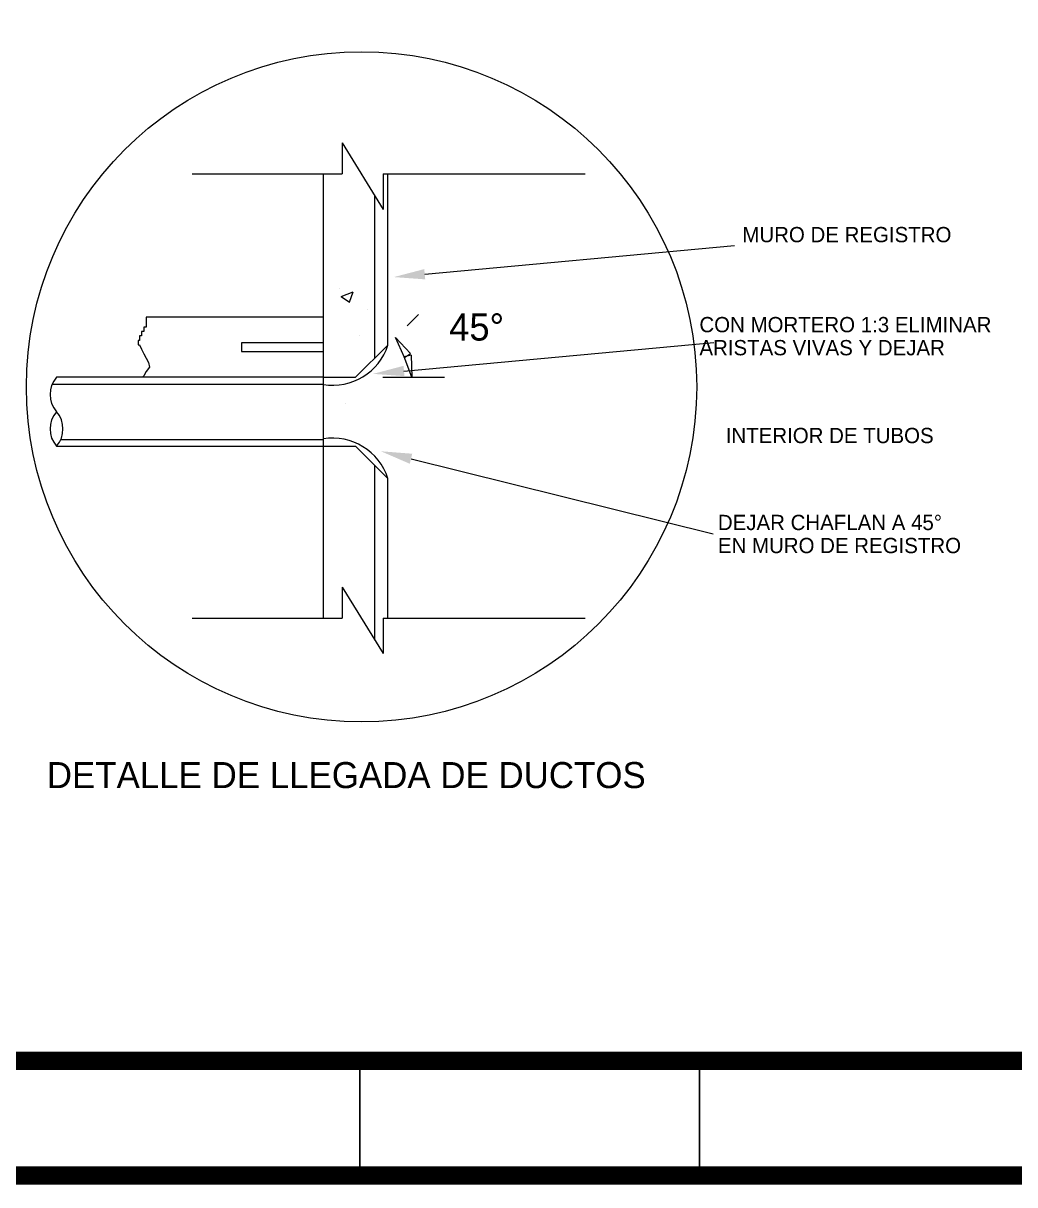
# Model space of a CAD drawing. Header units: centimetres. Extents: x 96 to 420531, y -3168 to 2218.
# Drawn here: x 1503 to 1959, y 96 to 630 of the extents above; entities that cross this region are included whole.
import ezdxf
from ezdxf.enums import TextEntityAlignment as Align

# ---------------------------------------------------------------- set-up
doc = ezdxf.new("R2010")
doc.units = ezdxf.units.CM
doc.header["$LTSCALE"] = 10
doc.header["$MEASUREMENT"] = 0
doc.layers.get('0').update_dxf_attribs({"linetype": 'CONTINUOUS'})
for name, color, linetype in [('DIM', 7, 'CONTINUOUS'), ('Ductos', 30, 'CONTINUOUS'), ('IND', 7, 'CONTINUOUS'), ('MARCO', 7, 'CONTINUOUS'), ('REGISTRO', 1, 'CONTINUOUS'), ('VARILLAS', 30, 'CONTINUOUS')]:
    doc.layers.add(name, color=color, linetype=linetype)
doc.styles.add('Zurich', font='')
doc.styles.get('Zurich').set_extended_font_data('Zurich Ex BT')

# ---------------------------------------------------------------- blocks, each defined once
blk = doc.blocks.new('_ClosedBlank')
at = {"color": 0, "linetype": 'ByBlock', "lineweight": -2}
for p, q in [((-1, 0.167), (0, 0)), ((-1, 0.167), (-1, -0.167)), ((0, 0), (-1, -0.167))]:
    blk.add_line(p, q, dxfattribs=at)
blk = doc.blocks.new('Marco-Reg')
at = {"layer": 'MARCO', "linetype": 'Continuous'}
for p, q in [((1657.89, 152.81), (1657.89, 100)), ((1814.15, 152.81), (1814.15, 100))]:
    blk.add_line(p, q, dxfattribs=at)
at = {"layer": 'MARCO', "linetype": 'Continuous', "const_width": 8.47}
blk.add_lwpolyline([(3366.55, 100), (3366.55, 2213.65), (100, 2213.65), (100, 100)], close=True, dxfattribs=at)
blk.add_lwpolyline([(2600.84, 152.81), (100, 152.81)], dxfattribs=at)

msp = doc.modelspace()

# ---------------------------------------------------------------- linework, layer by layer
at = {"lineweight": 5}
for p, q in [((1668.686, 560.964), (1668.686, 544.609)), ((1687.778, 514.756), (1830.354, 527.932)), ((1648.417, 508.114), (1648.417, 508.114)), ((1649.284, 504.495), (1654.83, 506.624)), ((1649.284, 504.495), (1653.224, 501.837)), ((1653.225, 501.837), (1654.831, 506.623)), ((1661.513, 498.538), (1661.513, 498.538)), ((1657.977, 486.683), (1657.977, 486.683)), ((1678.228, 470.225), (1820.805, 483.4)), ((1558.56, 467.946), (1557.931, 467.317)), ((1559.585, 469.993), (1558.56, 467.946)), ((1651.454, 455.077), (1651.454, 455.077)), ((1659.253, 435.571), (1659.253, 435.571)), ((1681.462, 429.848), (1820.43, 395.359))]:
    msp.add_line(p, q, dxfattribs=at)
msp.add_circle((1658.686, 462.922), 154.203, dxfattribs=at)
for points in [[(1687.559, 517.122), (1687.997, 512.39), (1673.582, 513.444)], [(1678.01, 472.591), (1678.447, 467.859), (1664.032, 468.913)], [(1682.034, 432.155), (1680.89, 427.542), (1667.625, 433.282)]]:
    msp.add_solid(points, dxfattribs=at)
at = {"layer": 'Ductos', "lineweight": 5}
for p, q in [((1559.585, 495.069), (1559.585, 490.464)), ((1641.13, 495.038), (1559.585, 495.038)), ((1679.657, 490.993), (1684.845, 496.181)), ((1558.56, 488.416), (1557.536, 488.416)), ((1557.536, 488.416), (1557.536, 486.369)), ((1559.585, 490.464), (1558.56, 490.464)), ((1558.56, 490.464), (1558.56, 488.416)), ((1556.512, 484.322), (1556, 484.322)), ((1556, 484.322), (1556, 482.275)), ((1556, 482.275), (1556.512, 482.275)), ((1557.536, 486.369), (1556.512, 486.369)), ((1556.512, 486.369), (1556.512, 484.322)), ((1556.512, 482.275), (1557.536, 480.228)), ((1641.13, 483.158), (1603.508, 483.158)), ((1603.508, 483.158), (1603.508, 479.197)), ((1655.981, 467.317), (1670.832, 482.168)), ((1557.536, 480.228), (1558.56, 478.181)), ((1558.56, 478.181), (1560.609, 474.087)), ((1603.508, 479.197), (1641.13, 479.197)), ((1561.121, 472.04), (1559.585, 469.993)), ((1560.609, 474.087), (1561.121, 472.04)), ((1641.13, 467.317), (1518.363, 467.317)), ((1641.13, 467.317), (1655.981, 467.317)), ((1641.13, 463.983), (1516.296, 463.983)), ((1520.321, 438.713), (1641.13, 438.713)), ((1518.363, 435.635), (1641.13, 435.635)), ((1641.13, 435.635), (1655.981, 435.635))]:
    msp.add_line(p, q, dxfattribs=at)
for centre, radius, start, end in [((1645.406, 490.347), 26.709, 260.7874, 342.16708), ((1527.415, 459.396), 12.028, 138.81407, 221.18593), ((1527.415, 443.555), 12.028, 138.81407, 221.18593), ((1509.311, 443.555), 12.028, 318.81407, 41.18593)]:
    msp.add_arc(centre, radius, start, end, dxfattribs=at)
at = {"layer": 'IND', "lineweight": 5}
msp.add_line((1668.462, 467.317), (1696.801, 467.317), dxfattribs=at)
msp.add_arc((1655.981, 467.317), 25.843, 22.27801, 22.72199, dxfattribs=at)
at = {"layer": 'REGISTRO', "lineweight": 5}
for p, q in [((1649.858, 575.182), (1649.858, 560.964)), ((1649.858, 575.182), (1668.686, 544.609)), ((1580.839, 560.964), (1649.858, 560.964)), ((1641.13, 356.553), (1641.13, 560.964)), ((1668.686, 560.964), (1761.566, 560.964)), ((1649.858, 370.771), (1649.858, 356.553)), ((1649.858, 370.771), (1668.686, 340.199)), ((1580.839, 356.553), (1649.858, 356.553)), ((1668.686, 356.553), (1668.686, 340.199)), ((1668.686, 356.553), (1761.566, 356.553))]:
    msp.add_line(p, q, dxfattribs=at)
at = {"layer": 'VARILLAS', "lineweight": 5}
for p, q in [((1670.832, 482.168), (1670.832, 560.964)), ((1664.891, 476.227), (1664.891, 550.772)), ((1655.981, 435.635), (1670.832, 420.784)), ((1664.891, 346.361), (1664.891, 426.725)), ((1670.832, 356.553), (1670.832, 420.784))]:
    msp.add_line(p, q, dxfattribs=at)
msp.add_arc((1645.406, 412.605), 26.709, 17.83292, 99.2126, dxfattribs=at)

# ---------------------------------------------------------------- block references
at = {"layer": 'DIM'}
msp.add_blockref('Marco-Reg', (0, 0), dxfattribs=at)
at = {"layer": 'DIM', "lineweight": 5, "yscale": 9.98505828760608, "zscale": 9.98505828759257}
for p, xscale, rotation in [((1674.254, 485.59), 9.985058287528469, 123.8609939736437), ((1681.823, 467.317), 9.985058287559541, 281.1390060252427)]:
    msp.add_blockref('_ClosedBlank', p, dxfattribs=dict(at, xscale=xscale, rotation=rotation))

# ---------------------------------------------------------------- texts
at = {"lineweight": 5, "style": 'Zurich'}
for s, height, p in [('MURO DE REGISTRO', 7.03536, (1833.905, 532.99)), ('CON MORTERO 1:3 ELIMINAR', 7.03536, (1814.147, 491.569)), ('ARISTAS VIVAS Y DEJAR', 7.03536, (1814.147, 480.961)), ('INTERIOR DE TUBOS', 7.03536, (1826.261, 440.543)), ('DEJAR CHAFLAN A 45°', 7.03536, (1822.657, 400.529)), ('EN MURO DE REGISTRO', 7.03536, (1822.657, 389.922)), ('DETALLE DE LLEGADA DE DUCTOS', 12, (1513.905, 284.287))]:
    msp.add_text(s, height=height, dxfattribs=at).set_placement(p, align=Align.MIDDLE_LEFT)
at = {"layer": 'DIM', "lineweight": 5, "insert": (1711.659, 490.38), "char_height": 12.4813, "attachment_point": 5, "style": 'Zurich'}
msp.add_mtext('\\A1;45°', dxfattribs=at)

doc.saveas('drawing.dxf')
